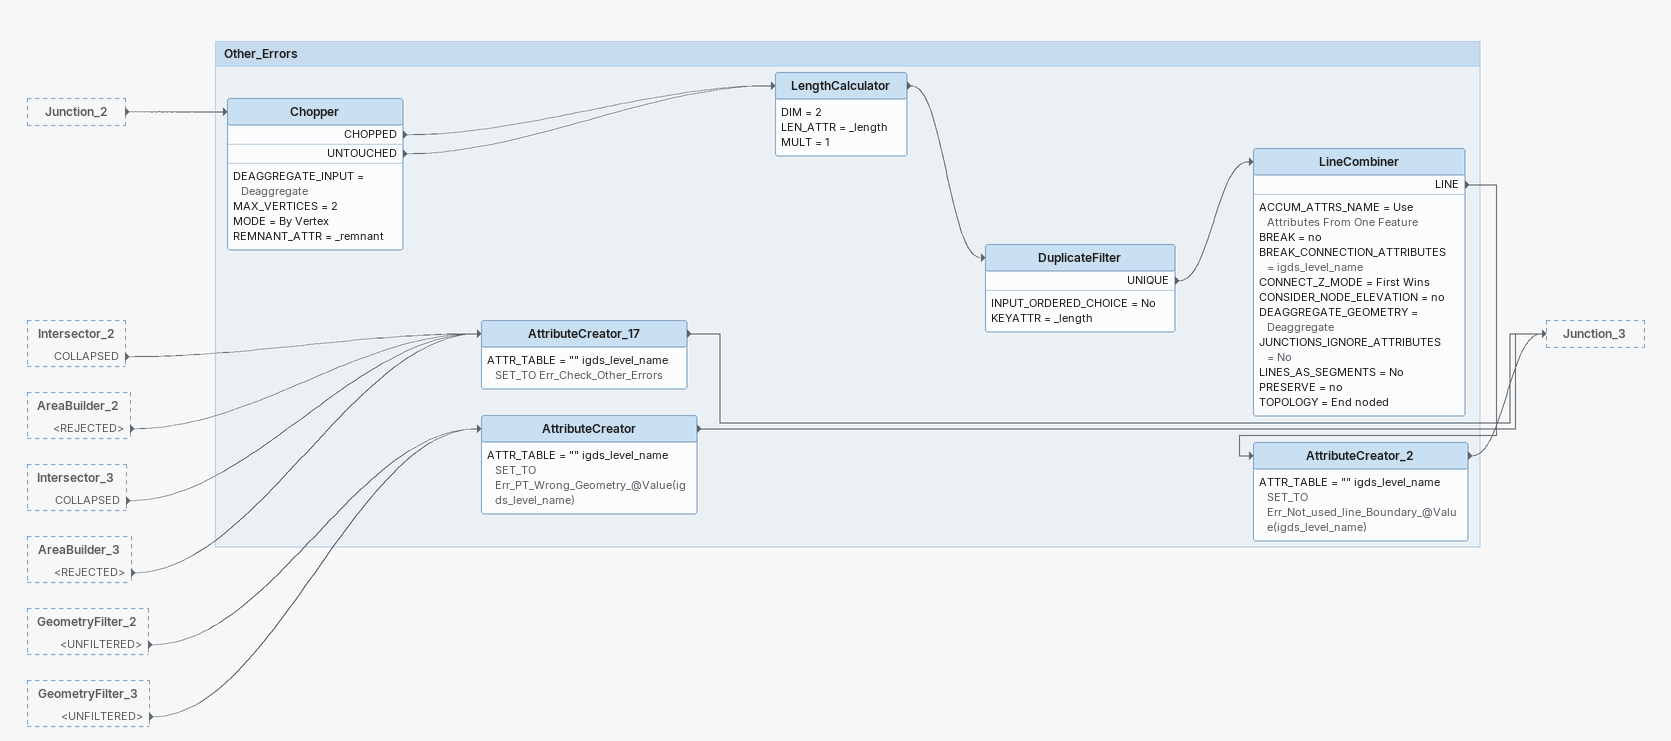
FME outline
Junction_2 [outside]
    -> Chopper
Intersector_2 [outside]
    COLLAPSED -> AttributeCreator_17
AreaBuilder_2 [outside]
    <REJECTED> -> AttributeCreator_17
Intersector_3 [outside]
    COLLAPSED -> AttributeCreator_17
AreaBuilder_3 [outside]
    <REJECTED> -> AttributeCreator_17
GeometryFilter_2 [outside]
    <UNFILTERED> -> AttributeCreator
GeometryFilter_3 [outside]
    <UNFILTERED> -> AttributeCreator

Bookmark: Other_Errors
AttributeCreator_17
    ATTR_TABLE = "" igds_level_name SET_TO Err_Check_Other_Errors
    -> Junction_3
AttributeCreator
    ATTR_TABLE = "" igds_level_name SET_TO Err_PT_Wrong_Geometry_@Value(igds_level_name)
    -> Junction_3
Chopper
    DEAGGREGATE_INPUT = Deaggregate
    MAX_VERTICES = 2
    MODE = By Vertex
    REMNANT_ATTR = _remnant
    CHOPPED -> LengthCalculator
    UNTOUCHED -> LengthCalculator
LengthCalculator
    DIM = 2
    LEN_ATTR = _length
    MULT = 1
    -> DuplicateFilter
DuplicateFilter
    INPUT_ORDERED_CHOICE = No
    KEYATTR = _length
    UNIQUE -> LineCombiner
LineCombiner
    ACCUM_ATTRS_NAME = Use Attributes From One Feature
    BREAK = no
    BREAK_CONNECTION_ATTRIBUTES = igds_level_name
    CONNECT_Z_MODE = First Wins
    CONSIDER_NODE_ELEVATION = no
    DEAGGREGATE_GEOMETRY = Deaggregate
    JUNCTIONS_IGNORE_ATTRIBUTES = No
    LINES_AS_SEGMENTS = No
    PRESERVE = no
    TOPOLOGY = End noded
    LINE -> AttributeCreator_2
AttributeCreator_2
    ATTR_TABLE = "" igds_level_name SET_TO Err_Not_used_line_Boundary_@Value(igds_level_name)
    -> Junction_3
